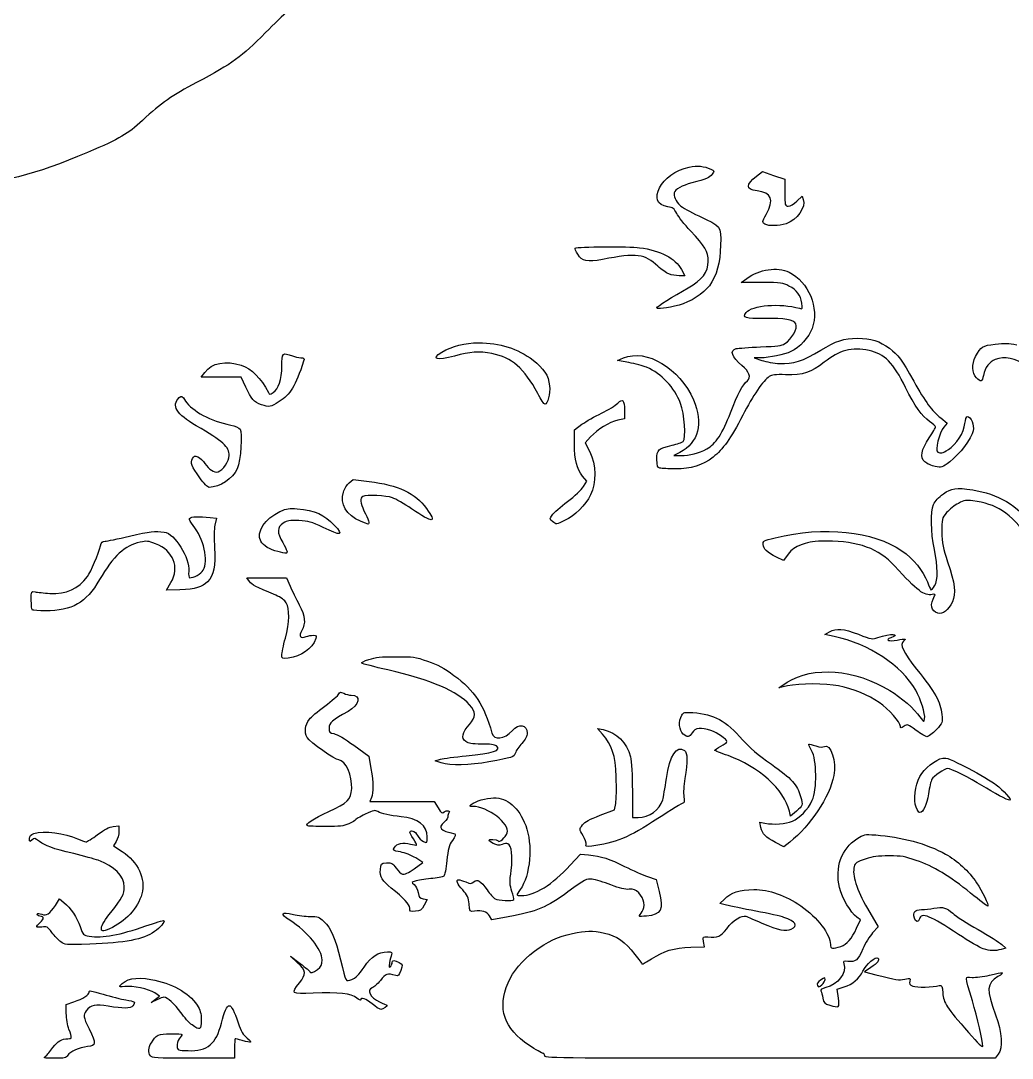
# Model space of a CAD drawing. Extents: x 0 to 500, y 0 to 193.
# Drawn here: x 126 to 188.1, y 0 to 65 of the extents above; entities that cross this region are included whole.
import ezdxf

# ---------------------------------------------------------------- set-up
doc = ezdxf.new("R2010")
doc.units = 0
doc.layers.add('Layer_1', color=7, linetype='CONTINUOUS')

msp = doc.modelspace()

# ---------------------------------------------------------------- linework, layer by layer
at = {"layer": 'Layer_1', "color": 7}
for points in [[(172.10835, 55.235183), (172.47719, 55.526373), (173.1786, 55.285163), (173.88, 55.043963), (173.88, 54.201203)], [(174.64307, 53.671673), (174.96845, 53.984913), (175.04005, 53.785993)], [(167.40658, 49.390893), (167.6222, 48.995143), (167.2659, 48.998143)], [(172.43843, 48.574113), (171.1457, 48.574113), (171.49747, 48.829603)], [(164.11107, 43.565543), (163.39698, 43.688413), (163.78118, 43.853633)], [(172.34671, 43.859873), (171.95899, 43.853873), (172.44362, 43.698823)], [(140.11302, 42.028423), (139.82945, 42.641543), (138.57588, 42.641543), (137.32231, 42.641543), (137.5485, 42.950733)], [(141.0917, 40.928263), (141.0917, 40.928683)], [(163.83603, 40.561873), (163.83603, 40.051473), (163.41718, 39.954673)], [(160.7076, 38.477823), (160.7076, 39.358823), (161.17412, 39.698603)], [(183.65191, 40.094743), (184.05458, 39.778323), (183.84392, 39.529323)], [(161.71646, 38.910913), (161.383, 38.546113), (161.66903, 37.971983)], [(167.29776, 37.935803), (166.92183, 37.742383), (167.38576, 37.742383)], [(161.27225, 35.797463), (161.48582, 36.134153), (161.21738, 36.459833)], [(166.05889, 36.953513), (166.05889, 36.953103)], [(146.59321, 36.035213), (146.83783, 36.233543), (147.83602, 36.116173)], [(137.88318, 33.867963), (138.27493, 33.822763), (138.18413, 33.390373)], [(174.08509, 31.562033), (173.78872, 31.166403), (173.36782, 31.381213)], [(140.34864, 29.853403), (140.1751, 30.087413), (141.41821, 30.087413), (142.6613, 30.087413), (142.89256, 29.570703)], [(135.99029, 29.335613), (135.1478, 29.306213), (135.42541, 29.785513)], [(176.96917, 26.414433), (176.38111, 26.542663), (176.68211, 26.707773)], [(174.04461, 23.321273), (173.49576, 23.207093), (174.02042, 23.542623)], [(162.45923, 20.302803), (162.14616, 20.661023), (162.49715, 20.579323)], [(182.10182, 20.535193), (182.10182, 20.534583)], [(146.88788, 19.599353), (147.83205, 18.921023), (147.95814, 18.147843)], [(152.36517, 18.502143), (151.98097, 18.622933), (152.31622, 18.722933)], [(147.98214, 16.327093), (147.88003, 16.078813), (149.90005, 16.078813), (151.92006, 16.078813), (152.16188, 15.686823)], [(164.33003, 16.753753), (164.33003, 15.083723), (164.68677, 15.083723)], [(162.31939, 15.217943), (163.21765, 15.549373), (163.29135, 15.960663)], [(174.60667, 15.477383), (174.23563, 15.167693), (174.16436, 15.478423)], [(131.81086, 14.518943), (132.16761, 14.566943), (132.16761, 14.210453)], [(172.38865, 14.456243), (172.31325, 14.785653), (172.63009, 14.724153)], [(132.00073, 13.575413), (131.83384, 13.296873), (132.37701, 12.946333)], [(161.43971, 13.387343), (161.43969, 13.387543)], [(174.18815, 13.532413), (173.82509, 13.246723), (173.30716, 13.513503)], [(150.65767, 11.870353), (151.21259, 12.261473), (150.76259, 12.543653)], [(160.43338, 12.085303), (161.07439, 12.780613), (161.57707, 12.733913)], [(165.28507, 11.375273), (165.81844, 11.188453), (166.01226, 10.437653)], [(128.18946, 9.572303), (128.45676, 9.993123), (128.72675, 9.763673)], [(151.22134, 9.984823), (151.4755, 9.940323), (151.28647, 9.583993)], [(170.22986, 9.587933), (169.818, 9.689163), (170.0964, 9.974863)], [(150.38945, 9.408313), (150.38932, 9.408323)], [(179.05789, 9.376743), (179.72046, 8.224533), (179.37995, 7.850093)], [(156.55595, 8.852213), (155.53268, 8.661403), (155.38028, 8.915763), (155.38027, 8.915583)], [(178.37849, 8.142353), (178.62323, 8.664653), (178.39898, 8.831303)], [(128.52944, 7.289243), (128.52939, 7.288873)], [(167.99274, 6.954513), (168.85634, 6.990113), (168.79334, 7.310483)], [(187.46804, 7.129313), (187.71915, 6.891213), (187.43346, 6.815513)], [(143.35804, 5.986553), (142.91292, 6.395303), (143.52249, 5.936013)], [(179.26873, 5.678633), (178.87488, 5.421283), (179.58814, 5.233183)], [(134.5446, 3.664213), (134.19835, 3.497523), (134.45819, 3.697833), (134.71803, 3.898133), (134.41221, 4.095783)], [(177.23369, 3.775683), (177.15879, 4.332893), (177.60567, 4.470383)], [(128.87454, 2.812073), (128.87454, 3.368563), (129.34106, 3.531853)], [(148.02338, 3.409663), (148.0234, 3.409883)], [(139.41236, 0.615873), (139.41236, 0.003483), (136.83664, 0.003483)], [(187.24134, 0.252263), (187.04657, 0.003473), (172.94404, 0.003473)]]:
    msp.add_lwpolyline(points, dxfattribs=at)
for points in [[(172.63398, 52.230693)], [(166.61875, 49.111393)], [(165.8668, 46.990383)], [(185.88554, 42.607583)], [(158.40857, 41.627263)], [(137.23416, 36.345353)], [(147.29281, 33.628313)], [(159.33328, 33.610383)], [(142.11881, 31.730063)], [(126.75231, 28.071603)], [(183.47102, 27.867393)], [(142.37613, 25.241793)], [(152.36526, 18.502173)], [(182.10413, 15.715223)], [(131.06992, 8.175133)], [(186.30613, 6.855413)], [(176.40221, 4.939153)], [(136.75739, 2.085563)], [(127.58269, 0.137423)], [(134.1473, 0.151543)], [(158.8415, 0.156573)]]:
    msp.add_lwpolyline(points, close=True, dxfattribs=at)
for points in [[(142.74908, 65.556313), (142.50286, 65.352263), (141.87358, 64.752613), (141.35069, 64.223743)], [(141.35069, 64.223743), (139.81195, 62.667403), (139.34143, 62.327633), (137.02586, 61.100653)], [(137.02586, 61.100653), (135.51966, 60.302553), (134.82681, 59.816203), (133.64467, 58.727233)], [(133.64467, 58.727233), (132.68209, 57.840513), (132.31583, 57.627703), (130.19177, 56.721023)], [(130.19177, 56.721023), (126.88221, 55.308293), (124.83962, 54.791323), (121.73953, 54.581823)], [(167.89197, 55.806933), (168.41058, 55.908193), (168.83444, 55.870133), (169.24333, 55.685733)], [(166.56049, 53.317713), (165.10705, 53.507863), (166.15545, 55.467883), (167.89197, 55.806933)], [(169.33503, 55.362883), (169.16284, 55.130673), (168.96464, 55.045843), (168.05283, 54.814063)], [(169.24333, 55.685733), (169.47358, 55.581873), (169.48018, 55.558643), (169.33503, 55.362883)], [(172.13985, 54.313403), (171.42829, 54.397203), (171.41826, 54.690423), (172.10835, 55.235183)], [(168.05283, 54.814063), (167.44282, 54.659003), (167.01279, 54.419493), (166.95125, 54.200493)], [(166.95125, 54.200493), (166.90055, 54.020033), (167.06801, 53.656133), (167.31158, 53.417583)], [(172.72271, 52.844843), (173.22358, 53.772803), (173.05166, 54.205973), (172.13985, 54.313403)], [(173.88, 54.201203), (173.88, 53.410363), (173.8935, 53.358443), (174.09885, 53.358443)], [(167.10672, 52.901433), (166.94476, 53.219453), (166.86875, 53.277383), (166.56049, 53.317713)], [(167.31158, 53.417583), (167.43407, 53.297623), (167.96179, 52.998503), (168.4843, 52.752883)], [(175.04005, 53.785993), (175.21492, 53.300123), (174.63855, 52.486463), (173.96056, 52.262093)], [(174.09885, 53.358443), (174.22881, 53.358443), (174.44987, 53.485683), (174.64307, 53.671673)], [(167.9702, 51.816133), (167.59878, 52.209863), (167.21021, 52.698253), (167.10672, 52.901433)], [(168.4843, 52.752883), (169.93403, 52.071373), (169.87638, 52.148373), (169.85637, 50.919903)], [(172.63391, 52.230693), (172.45519, 52.321893), (172.46059, 52.359233), (172.72271, 52.844843)], [(173.96056, 52.262093), (173.49996, 52.109673), (172.8992, 52.095453), (172.63398, 52.230693)], [(169.08239, 49.903223), (169.08239, 50.520033), (168.9049, 50.825313), (167.9702, 51.816133)], [(160.91002, 50.343963), (160.78862, 50.535353), (160.7154, 50.710153), (160.74731, 50.732403)], [(160.74731, 50.732403), (160.88559, 50.828803), (164.1222, 50.850623), (164.78572, 50.759603)], [(164.78572, 50.759603), (166.12359, 50.576053), (167.01426, 50.110903), (167.40658, 49.390893)], [(169.85637, 50.919903), (169.83817, 49.800473), (169.62105, 49.013133), (169.15499, 48.376043)], [(162.46301, 50.023883), (161.48879, 49.838383), (161.19191, 49.899573), (160.91002, 50.343963)], [(165.93253, 49.597213), (165.11882, 50.370233), (164.61042, 50.432763), (162.46301, 50.023883)], [(166.61875, 49.111443), (166.45878, 49.172043), (166.14997, 49.390643), (165.93253, 49.597213)], [(167.83125, 48.246113), (168.68445, 48.718563), (169.08239, 49.245613), (169.08239, 49.903223)], [(171.49747, 48.829603), (172.30088, 49.413143), (173.39386, 49.574243), (174.14861, 49.220363)], [(167.2659, 48.998143), (167.06994, 49.000143), (166.77871, 49.050843), (166.61875, 49.111393)], [(174.14861, 49.220363), (175.36595, 48.649593), (176.05499, 46.971073), (175.59228, 45.703513)], [(165.86679, 46.990383), (165.86679, 47.074383), (166.84822, 47.701783), (167.83125, 48.246113)], [(169.15499, 48.376043), (168.80317, 47.895123), (167.9438, 47.348443), (167.25859, 47.169653)], [(174.13498, 48.359643), (173.74551, 48.566483), (173.68519, 48.574113), (172.43843, 48.574113)], [(174.94611, 47.294073), (174.86031, 47.799163), (174.63639, 48.093343), (174.13498, 48.359643)], [(167.25859, 47.169653), (166.48668, 46.968253), (165.8668, 46.888403), (165.8668, 46.990383)], [(171.45982, 46.691883), (171.82104, 47.162553), (173.5916, 47.305623), (174.80303, 46.962013)], [(174.80303, 46.962013), (174.99765, 46.906813), (175.00785, 46.930513), (174.94611, 47.294073)], [(172.64261, 46.328273), (171.37151, 46.311073), (171.2065, 46.361773), (171.45982, 46.691883)], [(174.5716, 45.983553), (174.42857, 46.243463), (173.86165, 46.344773), (172.64261, 46.328273)], [(173.88351, 44.748883), (174.31419, 45.020693), (174.7103, 45.731473), (174.5716, 45.983553)], [(175.59228, 45.703513), (175.38211, 45.127763), (174.82425, 44.520643), (174.26238, 44.256183)], [(176.12833, 44.337103), (177.08726, 44.927233), (177.58168, 45.088203), (178.43538, 45.088203)], [(178.43538, 45.088203), (179.27344, 45.088203), (179.83774, 44.910573), (180.43087, 44.460063)], [(142.37616, 43.343963), (142.37616, 44.167653), (142.43156, 44.221213), (143.03478, 43.980733)], [(153.19696, 43.973783), (152.0855, 43.659203), (151.66373, 43.786333), (152.39261, 44.216223)], [(152.39261, 44.216223), (153.05113, 44.604633), (153.83574, 44.802233), (154.70683, 44.799073)], [(155.53885, 44.130013), (154.74, 44.286313), (154.16588, 44.248023), (153.19696, 43.973783)], [(154.70683, 44.799073), (156.03977, 44.794073), (157.13897, 44.445893), (158.10838, 43.721103)], [(163.78118, 43.853633), (165.19698, 44.462503), (167.29679, 43.205183), (168.1644, 41.229053)], [(171.19094, 43.386023), (170.55897, 43.900893), (170.40804, 44.345503), (170.83386, 44.437923)], [(170.83386, 44.437923), (170.96969, 44.467423), (171.65778, 44.515523), (172.36294, 44.544963)], [(174.26238, 44.256183), (173.83007, 44.052693), (172.94621, 43.869853), (172.34671, 43.859873)], [(172.36294, 44.544963), (173.41416, 44.588763), (173.68799, 44.625463), (173.88351, 44.748883)], [(173.56469, 43.503523), (174.37744, 43.452123), (175.04069, 43.667783), (176.12833, 44.337103)], [(179.15741, 44.315243), (178.07612, 44.541163), (177.30189, 44.340643), (176.34812, 43.587763)], [(181.44699, 41.997823), (180.67982, 43.552053), (180.12567, 44.112943), (179.15741, 44.315243)], [(180.43087, 44.460063), (180.99711, 44.029973), (181.19821, 43.757853), (181.95984, 42.391073)], [(185.83481, 43.947453), (186.17427, 44.576363), (186.25394, 44.626503), (187.06226, 44.719903)], [(187.06226, 44.719903), (187.66177, 44.789203), (187.88862, 44.782003), (188.40444, 44.677403)], [(137.5485, 42.950733), (137.98003, 43.540613), (138.87926, 43.716713), (139.82667, 43.396873)], [(143.73863, 43.655403), (143.22439, 42.079923), (142.91952, 41.573423), (142.21155, 41.118333)], [(143.03478, 43.980733), (143.18571, 43.920533), (143.42128, 43.870113), (143.55828, 43.868623)], [(143.55828, 43.868623), (143.77294, 43.866623), (143.79785, 43.836823), (143.73863, 43.655403)], [(158.40857, 41.627263), (157.54694, 43.226173), (156.79165, 43.884863), (155.53885, 44.130013)], [(158.10838, 43.721103), (158.77225, 43.224753), (159.0799, 42.745563), (159.1447, 42.106923)], [(165.2229, 43.271243), (165.00414, 43.365543), (164.50381, 43.497963), (164.11107, 43.565543)], [(172.44362, 43.698823), (172.71016, 43.613523), (173.21464, 43.525653), (173.56469, 43.503523)], [(176.34812, 43.587763), (175.51744, 42.932013), (175.02871, 42.773693), (173.93353, 42.805563)], [(185.88551, 42.607613), (185.59182, 42.920193), (185.5714, 43.459503), (185.83481, 43.947453)], [(187.06165, 43.754853), (186.69672, 43.623243), (186.41879, 43.249883), (186.32302, 42.762633)], [(189.16474, 43.317673), (188.22391, 43.862903), (187.67672, 43.976653), (187.06165, 43.754853)], [(139.82667, 43.396873), (140.48503, 43.174623), (141.06869, 42.593363), (141.53719, 41.693393)], [(141.83069, 41.686393), (142.17538, 41.903923), (142.37616, 42.514053), (142.37616, 43.343963)], [(167.35368, 40.995723), (166.95575, 42.021813), (166.16668, 42.864473), (165.2229, 43.271243)], [(171.53715, 42.425173), (171.78968, 42.619763), (171.64766, 43.013913), (171.19094, 43.386023)], [(170.47669, 40.420493), (170.92478, 41.610853), (171.23058, 42.188943), (171.53715, 42.425173)], [(172.90651, 42.689393), (172.55099, 42.465023), (171.86381, 41.464023), (171.24489, 40.268953)], [(173.93353, 42.805563), (173.27619, 42.824663), (173.08699, 42.803563), (172.90651, 42.689393)], [(181.95984, 42.391073), (182.67372, 41.110013), (183.10532, 40.524273), (183.65191, 40.094743)], [(186.32302, 42.762633), (186.24452, 42.363063), (186.14756, 42.328713), (185.88554, 42.607583)], [(141.0917, 40.928683), (140.63392, 41.086093), (140.45683, 41.285103), (140.11302, 42.028423)], [(141.53719, 41.693393), (141.60969, 41.554173), (141.62019, 41.553943), (141.83069, 41.686393)], [(158.85619, 40.957453), (158.80849, 40.957453), (158.60709, 41.258863), (158.40857, 41.627263)], [(159.1447, 42.106923), (159.1942, 41.618793), (159.02824, 40.957453), (158.85619, 40.957453)], [(182.94447, 39.880423), (182.46977, 40.201283), (182.01947, 40.837993), (181.44699, 41.997823)], [(137.01709, 39.603343), (135.76058, 40.330583), (135.42633, 40.884233), (135.95177, 41.367923)], [(135.95177, 41.367923), (136.09628, 41.500933), (136.12246, 41.486963), (136.34387, 41.158493)], [(136.34387, 41.158493), (136.77883, 40.513183), (137.90978, 39.909933), (139.17189, 39.650023)], [(142.21155, 41.118333), (141.66694, 40.768253), (141.59334, 40.755763), (141.0917, 40.928263)], [(162.40536, 40.402223), (162.82595, 40.602353), (163.27899, 40.879123), (163.41212, 41.017273)], [(163.41212, 41.017273), (163.72813, 41.345233), (163.83603, 41.229313), (163.83603, 40.561873)], [(168.1644, 41.229053), (168.79896, 39.783703), (168.47162, 38.539743), (167.29776, 37.935803)], [(167.51987, 38.628193), (167.70218, 38.781383), (167.58937, 40.387913), (167.35368, 40.995723)], [(161.17412, 39.698603), (161.43071, 39.885473), (161.98477, 40.202103), (162.40536, 40.402223)], [(168.996, 38.158623), (169.53589, 38.445793), (170.00052, 39.155563), (170.47669, 40.420493)], [(139.17189, 39.650023), (139.43203, 39.596423), (139.69838, 39.482913), (139.76377, 39.397703)], [(163.41718, 39.954673), (162.88182, 39.830983), (162.14301, 39.377553), (161.71646, 38.910913)], [(171.24489, 40.268953), (170.49077, 38.812813), (170.00321, 38.123713), (169.39124, 37.649053)], [(183.32011, 39.537503), (183.32011, 39.586503), (183.15107, 39.740783), (182.94447, 39.880423)], [(184.12325, 38.123513), (184.61186, 38.422683), (185.10488, 39.193403), (185.16513, 39.752243)], [(185.16513, 39.752243), (185.19123, 39.994333), (185.25853, 40.192403), (185.31475, 40.192403)], [(185.31475, 40.192403), (185.5271, 40.192403), (185.75572, 39.636803), (185.68283, 39.297863)], [(139.08267, 37.749113), (139.08167, 38.284503), (138.69409, 38.632743), (137.01709, 39.603343)], [(139.76377, 39.397703), (139.93035, 39.180653), (139.79897, 37.426203), (139.57819, 36.918393)], [(182.93011, 38.859813), (183.14462, 39.183573), (183.32011, 39.488533), (183.32011, 39.537503)], [(183.84392, 39.529323), (183.55014, 39.182103), (183.26871, 38.042513), (183.45624, 37.959493)], [(185.68283, 39.297863), (185.57936, 38.816703), (184.81524, 37.804303), (184.21917, 37.358613)], [(161.21738, 36.459833), (160.84372, 36.913163), (160.7076, 37.451993), (160.7076, 38.477823)], [(165.86679, 37.506483), (165.86679, 38.110543), (165.95389, 38.191143), (166.81882, 38.387403)], [(166.81882, 38.387403), (167.13114, 38.458303), (167.44662, 38.566633), (167.51987, 38.628193)], [(182.65526, 37.343573), (182.33558, 37.625443), (182.41969, 38.089403), (182.93011, 38.859813)], [(136.77671, 37.548773), (136.87161, 37.722813), (136.91536, 37.737443), (137.11652, 37.662363)], [(138.38509, 36.723713), (138.68005, 36.802613), (139.0831, 37.395103), (139.08267, 37.749113)], [(161.66903, 37.971983), (162.06709, 37.172963), (162.08577, 36.028713), (161.71303, 35.273513)], [(167.38576, 37.742383), (167.91353, 37.742383), (168.49701, 37.893203), (168.996, 38.158623)], [(183.45624, 37.959493), (183.66868, 37.865493), (183.724, 37.879093), (184.12325, 38.123513)], [(137.23416, 36.345353), (136.71973, 37.064523), (136.63468, 37.288263), (136.77671, 37.548773)], [(137.11652, 37.662363), (137.24351, 37.614963), (137.44313, 37.425313), (137.56009, 37.240913)], [(137.56009, 37.240913), (137.79114, 36.876663), (138.13982, 36.658073), (138.38509, 36.723713)], [(166.05889, 36.953103), (165.89979, 36.982103), (165.86679, 37.077163), (165.86679, 37.506483)], [(169.39124, 37.649053), (168.70287, 37.115123), (168.01178, 36.899913), (167.01937, 36.910413)], [(183.29767, 37.054683), (183.07401, 37.099283), (182.78494, 37.229243), (182.65526, 37.343573)], [(184.21917, 37.358613), (183.71257, 36.979843), (183.69777, 36.974953), (183.29767, 37.054683)], [(139.57819, 36.918393), (139.30789, 36.296783), (138.48933, 35.752103), (137.82549, 35.752103)], [(167.01937, 36.910413), (166.59676, 36.914413), (166.16454, 36.934313), (166.05889, 36.953513)], [(137.82549, 35.752103), (137.72689, 35.752103), (137.48468, 35.995133), (137.23416, 36.345353)], [(146.22961, 35.450003), (146.29501, 35.662793), (146.45867, 35.926143), (146.59321, 36.035213)], [(147.83602, 36.116173), (149.67145, 35.900353), (150.73467, 35.402083), (151.43102, 34.431413)], [(160.26935, 34.867093), (160.70348, 35.193613), (161.15479, 35.612273), (161.27225, 35.797463)], [(183.8107, 35.348893), (184.33199, 35.712433), (184.58627, 35.745853), (185.64726, 35.590223)], [(147.29277, 33.628293), (146.42384, 33.995143), (146.00363, 34.715173), (146.22961, 35.450003)], [(147.44785, 35.187583), (147.25834, 35.105883), (147.28487, 34.767553), (147.51825, 34.290503)], [(149.29751, 35.099983), (148.9087, 35.239473), (147.70097, 35.296653), (147.44785, 35.187583)], [(150.49909, 34.411213), (150.04629, 34.715393), (149.50558, 35.025343), (149.29751, 35.099983)], [(161.71303, 35.273513), (161.41204, 34.663673), (160.70265, 33.961023), (160.09014, 33.666083)], [(183.19469, 34.679093), (183.28599, 34.891283), (183.52105, 35.146913), (183.8107, 35.348893)], [(185.64726, 35.590223), (187.23076, 35.357963), (188.38444, 34.669713), (189.59465, 33.235333)], [(142.25954, 34.236713), (142.70766, 34.436863), (142.82181, 34.455213), (143.34449, 34.411103)], [(159.30624, 34.019303), (159.40184, 34.159073), (159.83522, 34.540583), (160.26935, 34.867093)], [(183.25089, 31.864583), (183.0248, 32.955693), (182.99947, 34.225093), (183.19469, 34.679093)], [(184.75195, 34.750613), (184.51584, 34.631343), (184.18352, 34.368693), (184.01346, 34.166933)], [(185.6502, 34.906143), (185.23449, 34.960543), (185.13246, 34.942843), (184.75195, 34.750613)], [(189.28399, 32.488893), (187.90312, 34.216733), (187.16452, 34.708073), (185.6502, 34.906143)], [(136.815, 33.365003), (136.66405, 33.546743), (136.5677, 33.744813), (136.6009, 33.805163)], [(136.6009, 33.805163), (136.6652, 33.921963), (137.19172, 33.947763), (137.88318, 33.867963)], [(141.05506, 32.390403), (140.73992, 32.920983), (141.32634, 33.819893), (142.25954, 34.236713)], [(143.34449, 34.411103), (144.42404, 34.320003), (145.0623, 34.038633), (145.65798, 33.391283)], [(147.51825, 34.290503), (147.80102, 33.712333), (147.88293, 33.455543), (147.78443, 33.456003)], [(151.43102, 34.431413), (152.1051, 33.491763), (151.8752, 33.486793), (150.49909, 34.411213)], [(159.33334, 33.610393), (159.14621, 33.754583), (159.14437, 33.782533), (159.30624, 34.019303)], [(184.01346, 34.166933), (183.72296, 33.822273), (183.70478, 33.749163), (183.713, 32.958043)], [(137.44852, 30.562223), (137.80069, 31.144413), (137.47962, 32.564833), (136.815, 33.365003)], [(138.18413, 33.390373), (138.13423, 33.152553), (138.12453, 32.510023), (138.16253, 31.962513)], [(142.45849, 33.505103), (142.07064, 33.254163), (142.06317, 32.924003), (142.43109, 32.292633)], [(143.44679, 33.670043), (142.8311, 33.697243), (142.72925, 33.680243), (142.45849, 33.505103)], [(144.95466, 33.241433), (144.21758, 33.598783), (144.06275, 33.642793), (143.44679, 33.670043)], [(145.65798, 33.391283), (146.27571, 32.719963), (146.10522, 32.683633), (144.95466, 33.241433)], [(147.78443, 33.456003), (147.73803, 33.456003), (147.51677, 33.533803), (147.29281, 33.628313)], [(160.09014, 33.666083), (159.56771, 33.414523), (159.58569, 33.415853), (159.33328, 33.610383)], [(173.26628, 32.595443), (176.35196, 33.341103), (179.4185, 33.025703), (181.20659, 31.778743)], [(131.30096, 32.383883), (131.42259, 32.383883), (132.10894, 32.521663), (132.82621, 32.690073)], [(132.82621, 32.690073), (134.15811, 33.002793), (134.40686, 33.032263), (135.00774, 32.948443)], [(135.00774, 32.948443), (135.66933, 32.856143), (136.616, 31.346353), (136.54069, 30.503573)], [(172.52481, 32.163353), (172.50831, 32.405003), (172.52981, 32.417433), (173.26628, 32.595443)], [(183.713, 32.958043), (183.72, 32.284903), (183.7935, 31.908713), (184.07934, 31.082583)], [(130.19733, 30.171593), (130.42033, 30.476403), (130.89488, 31.597413), (131.01234, 32.096813)], [(133.4912, 32.317743), (132.54303, 32.119643), (131.81948, 31.450793), (130.95429, 29.972613)], [(131.01234, 32.096813), (131.06434, 32.317943), (131.13064, 32.383883), (131.30096, 32.383883)], [(134.4624, 32.219743), (133.99365, 32.401473), (133.92516, 32.408373), (133.4912, 32.317743)], [(135.42541, 29.785513), (135.99035, 30.760903), (135.58547, 31.784333), (134.4624, 32.219743)], [(138.16253, 31.962513), (138.24013, 30.844783), (138.11753, 30.246983), (137.72791, 29.843313)], [(142.11877, 31.730063), (141.61119, 31.856273), (141.2328, 32.091173), (141.05506, 32.390403)], [(142.43109, 32.292633), (142.71255, 31.809583), (142.76801, 31.615853), (142.62318, 31.621763)], [(173.36782, 31.381213), (172.74546, 31.698823), (172.54373, 31.885993), (172.52481, 32.163353)], [(174.9665, 32.170793), (174.49768, 31.999983), (174.32258, 31.879053), (174.08509, 31.562033)], [(176.50703, 32.383923), (175.67511, 32.383923), (175.47591, 32.356323), (174.9665, 32.170793)], [(180.75596, 30.837463), (179.77562, 31.912853), (178.48133, 32.383923), (176.50703, 32.383923)], [(183.26379, 29.575663), (183.48122, 29.938563), (183.4765, 30.775783), (183.25089, 31.864583)], [(142.62318, 31.621763), (142.57788, 31.623763), (142.35093, 31.672363), (142.11881, 31.730063)], [(181.20659, 31.778743), (181.92915, 31.274853), (182.5544, 30.514903), (182.80891, 29.831223)], [(136.59129, 30.087293), (136.85562, 30.087293), (137.31558, 30.342433), (137.44852, 30.562223)], [(183.11699, 29.040923), (182.6008, 28.946823), (182.20492, 29.248023), (180.75596, 30.837463)], [(184.07934, 31.082583), (184.53631, 29.762053), (184.61662, 29.088753), (184.37701, 28.587603)], [(130.95429, 29.972613), (130.09763, 28.509003), (129.24882, 28.020603), (127.56177, 28.020603)], [(127.84075, 29.114853), (128.8801, 29.054453), (129.62418, 29.388113), (130.19733, 30.171593)], [(136.54069, 30.503573), (136.52029, 30.274563), (136.54269, 30.087233), (136.59129, 30.087293)], [(126.67913, 28.692943), (126.67913, 29.249553), (126.68513, 29.261913), (126.92611, 29.208453)], [(137.72791, 29.843313), (137.38871, 29.491903), (136.97097, 29.369853), (135.99029, 29.335613)], [(141.99393, 28.997283), (140.68585, 29.543643), (140.51079, 29.634723), (140.34864, 29.853403)], [(142.89256, 29.570703), (143.01975, 29.286523), (143.27601, 28.761193), (143.46201, 28.403333)], [(182.80891, 29.831223), (182.90051, 29.585053), (183.00301, 29.364473), (183.03661, 29.341043)], [(183.03661, 29.341043), (183.07021, 29.317643), (183.17244, 29.423243), (183.26379, 29.575663)], [(126.75233, 28.071623), (126.71213, 28.099723), (126.67913, 28.379283), (126.67913, 28.692943)], [(126.92611, 29.208453), (127.06195, 29.178353), (127.47354, 29.136253), (127.84075, 29.114853)], [(142.65573, 28.521303), (142.55225, 28.694023), (142.31992, 28.861123), (141.99393, 28.997283)], [(183.47107, 27.867363), (183.03384, 27.988543), (182.951, 28.419523), (183.26246, 28.952723)], [(183.26246, 28.952723), (183.32126, 29.053443), (183.28996, 29.072443), (183.11699, 29.040923)], [(184.37701, 28.587603), (184.12678, 28.064283), (183.77361, 27.783533), (183.47102, 27.867393)], [(127.56177, 28.020603), (127.15682, 28.020603), (126.79255, 28.043603), (126.75231, 28.071603)], [(142.59403, 26.304393), (142.85332, 27.299163), (142.87707, 28.151953), (142.65573, 28.521303)], [(143.46201, 28.403333), (143.84311, 27.670083), (143.88543, 27.248513), (143.62369, 26.792343)], [(143.62369, 26.792343), (143.41454, 26.427803), (143.52589, 26.268593), (143.8939, 26.405963)], [(176.68211, 26.707773), (177.12066, 26.948343), (177.52457, 26.912763), (178.48785, 26.548703)], [(142.37616, 25.241823), (142.37616, 25.366503), (142.47416, 25.844663), (142.59403, 26.304393)], [(144.50315, 26.279053), (144.28141, 25.635693), (143.59774, 25.153343), (142.77571, 25.060313)], [(143.8939, 26.405963), (144.01716, 26.451963), (144.22099, 26.489563), (144.34685, 26.489563)], [(144.34685, 26.489563), (144.54091, 26.489563), (144.56466, 26.457563), (144.50315, 26.279053)], [(182.0768, 23.042113), (181.15393, 24.635453), (179.19444, 25.929213), (176.96917, 26.414433)], [(178.48785, 26.548703), (179.3362, 26.228083), (179.34964, 26.225883), (179.7142, 26.347113)], [(179.7142, 26.347113), (180.49853, 26.607943), (181.21891, 26.597503), (180.51686, 26.335513)], [(180.51686, 26.335513), (180.13267, 26.192133), (180.41622, 26.086173), (180.91641, 26.186203)], [(180.91641, 26.186203), (181.43873, 26.290673), (181.51237, 26.279703), (181.31893, 26.126603)], [(181.31893, 26.126603), (181.06273, 25.923673), (181.28523, 25.446173), (182.13472, 24.376013)], [(142.77571, 25.060313), (142.39148, 25.016813), (142.37613, 25.023813), (142.37613, 25.241793)], [(147.3801, 24.738403), (147.3246, 24.772503), (147.52121, 24.877343), (147.81918, 24.972573)], [(149.0173, 24.314793), (148.17207, 24.513813), (147.43533, 24.704443), (147.3801, 24.738403)], [(147.81918, 24.972573), (148.26801, 25.116003), (148.55334, 25.145393), (149.51696, 25.147493)], [(149.51696, 25.147493), (150.63633, 25.149493), (150.70303, 25.140493), (151.5035, 24.864533)], [(151.5035, 24.864533), (152.1385, 24.645683), (152.52473, 24.438233), (153.15865, 23.975513)], [(154.13993, 22.132063), (153.35206, 22.998423), (151.80112, 23.659273), (149.0173, 24.314793)], [(174.02042, 23.542623), (175.63666, 24.576233), (178.27606, 24.366603), (180.46112, 23.031083)], [(182.13472, 24.376013), (183.33463, 22.864383), (183.60634, 22.373543), (183.71664, 21.518273)], [(153.15865, 23.975513), (154.4346, 23.044173), (155.04658, 22.114873), (155.53588, 20.365683)], [(177.23848, 23.315273), (176.43413, 23.477203), (174.80916, 23.480183), (174.04461, 23.321273)], [(145.06573, 22.054793), (145.50857, 22.385003), (145.90307, 22.725903), (145.9424, 22.812333)], [(145.9424, 22.812333), (146.0082, 22.956903), (146.0328, 22.960253), (146.25022, 22.854033)], [(146.25022, 22.854033), (146.38018, 22.790533), (146.59296, 22.738613), (146.72307, 22.738613)], [(146.72307, 22.738613), (147.37171, 22.738613), (147.25239, 22.128623), (146.52497, 21.726023)], [(179.79304, 22.282583), (179.10128, 22.758733), (178.20683, 23.120313), (177.23848, 23.315273)], [(180.46112, 23.031083), (181.15781, 22.605253), (182.00998, 21.862063), (182.34383, 21.389123)], [(182.63957, 21.252113), (182.68527, 21.578093), (182.40083, 22.482673), (182.0768, 23.042113)], [(154.12993, 20.908223), (154.54215, 21.359393), (154.54479, 21.686773), (154.13993, 22.132063)], [(181.12473, 20.783633), (181.12473, 21.049273), (180.4005, 21.864463), (179.79304, 22.282583)], [(144.09977, 21.235343), (144.18817, 21.355823), (144.6229, 21.724573), (145.06573, 22.054793)], [(146.52497, 21.726023), (145.51729, 21.168293), (145.33997, 21.012923), (145.33997, 20.687733)], [(167.51761, 20.303433), (167.25689, 20.498583), (167.20724, 21.144453), (167.42711, 21.480923)], [(167.42711, 21.480923), (167.55227, 21.672503), (167.59483, 21.682443), (168.12569, 21.644233)], [(168.12569, 21.644233), (169.46314, 21.547933), (170.17771, 21.155473), (171.2491, 19.928593)], [(183.71664, 21.518273), (183.77924, 21.032713), (183.76814, 21.003073), (183.3626, 20.576773)], [(143.96516, 20.090403), (143.77009, 20.415953), (143.82195, 20.856953), (144.09977, 21.235343)], [(153.89165, 19.837003), (153.59588, 20.043263), (153.67834, 20.413983), (154.12993, 20.908223)], [(156.81389, 20.522073), (157.23355, 20.985663), (157.74396, 20.899653), (157.74396, 20.365363)], [(181.35055, 20.790633), (181.13876, 20.656973), (181.12473, 20.656513), (181.12473, 20.783633)], [(182.10182, 20.534583), (181.5831, 20.928043), (181.57348, 20.931323), (181.35055, 20.790633)], [(182.34383, 21.389123), (182.60512, 21.018973), (182.6068, 21.018193), (182.63957, 21.252113)], [(145.33997, 20.687733), (145.33997, 20.418103), (145.37547, 20.376033), (145.64184, 20.329923)], [(145.64184, 20.329923), (145.81698, 20.299623), (146.34005, 19.992933), (146.88788, 19.599353)], [(155.53588, 20.365683), (155.66784, 19.893933), (156.31722, 19.973393), (156.81389, 20.522073)], [(157.74396, 20.365363), (157.74396, 20.189363), (157.62285, 19.956283), (157.40952, 19.721703)], [(163.31635, 17.622413), (163.26265, 18.999843), (163.06927, 19.604733), (162.45923, 20.302803)], [(162.49715, 20.579323), (163.38512, 20.372533), (163.96816, 19.793413), (164.21002, 18.877993)], [(168.06981, 20.384733), (167.88442, 20.091003), (167.8151, 20.080793), (167.51761, 20.303433)], [(169.24749, 20.526573), (168.64365, 20.741413), (168.26624, 20.695953), (168.06981, 20.384733)], [(170.25757, 19.827143), (170.25757, 19.967413), (169.66411, 20.378363), (169.24749, 20.526573)], [(182.78557, 20.136613), (182.69847, 20.136613), (182.39082, 20.315963), (182.10182, 20.535193)], [(183.3626, 20.576773), (183.1323, 20.334683), (182.87264, 20.136613), (182.78557, 20.136613)], [(145.94839, 18.681533), (145.70379, 18.681533), (144.14641, 19.787883), (143.96516, 20.090403)], [(154.88203, 19.676733), (154.25649, 19.676733), (154.08068, 19.705133), (153.89165, 19.837003)], [(153.92754, 18.938843), (155.56385, 19.087523), (156.19285, 19.292993), (155.81607, 19.555743)], [(155.81607, 19.555743), (155.6913, 19.642743), (155.42894, 19.676733), (154.88203, 19.676733)], [(157.40952, 19.721703), (157.22559, 19.519443), (157.04576, 19.251653), (157.0099, 19.126613)], [(166.46738, 17.517623), (166.68423, 18.980273), (167.09241, 19.620003), (167.58823, 19.274233)], [(169.48918, 19.286413), (169.48918, 19.311613), (169.66207, 19.428383), (169.87337, 19.545953)], [(169.87337, 19.545953), (170.08468, 19.663533), (170.25757, 19.790073), (170.25757, 19.827143)], [(171.2491, 19.928593), (171.65274, 19.466373), (172.2126, 18.991853), (173.03658, 18.413543)], [(175.56153, 19.274763), (175.43313, 19.495793), (175.34961, 19.676643), (175.37593, 19.676643)], [(175.37593, 19.676643), (175.40223, 19.676643), (175.60196, 19.624743), (175.81972, 19.561273)], [(175.81972, 19.561273), (176.10671, 19.477673), (176.25488, 19.468673), (176.35822, 19.528473)], [(176.35822, 19.528473), (176.73227, 19.744963), (177.12771, 18.542903), (176.95759, 17.706453)], [(152.31622, 18.722933), (152.5006, 18.777933), (153.22569, 18.875073), (153.92754, 18.938843)], [(157.0099, 19.126613), (156.9344, 18.863353), (156.81387, 18.822363), (155.3424, 18.559373)], [(164.21002, 18.877993), (164.27602, 18.628173), (164.33003, 17.672263), (164.33003, 16.753753)], [(167.58823, 19.274233), (167.78934, 19.133983), (167.79708, 18.608593), (167.61423, 17.511703)], [(170.32492, 18.952593), (169.86526, 19.111023), (169.48918, 19.261233), (169.48918, 19.286413)], [(174.16436, 15.478423), (173.85972, 16.807003), (172.20444, 18.304813), (170.32492, 18.952593)], [(175.59983, 16.155373), (175.90897, 16.802643), (175.88546, 18.717113), (175.56153, 19.274763)], [(146.75013, 16.892823), (146.80643, 17.670123), (146.35309, 18.681533), (145.94839, 18.681533)], [(155.3424, 18.559373), (154.13781, 18.344093), (152.94121, 18.321103), (152.36526, 18.502173)], [(173.03658, 18.413543), (174.31184, 17.518513), (174.66633, 17.126253), (174.86707, 16.388073)], [(182.33786, 17.648093), (182.60848, 18.152463), (183.31227, 18.715353), (183.77315, 18.796013)], [(183.77315, 18.796013), (184.00363, 18.836313), (184.27313, 18.728713), (185.35944, 18.162413)], [(147.95814, 18.147843), (148.11085, 17.211313), (148.11812, 16.657863), (147.98214, 16.327093)], [(163.29135, 15.960663), (163.33185, 16.186863), (163.34315, 16.934653), (163.31635, 17.622413)], [(176.95759, 17.706453), (176.68419, 16.362103), (175.48243, 14.550823), (174.18815, 13.532413)], [(182.10413, 15.715223), (181.92849, 16.166053), (182.04073, 17.094313), (182.33786, 17.648093)], [(184.0753, 18.145663), (183.90534, 18.145663), (183.1886, 17.656453), (183.08787, 17.471683)], [(186.229, 17.076533), (185.49342, 17.534563), (184.2624, 18.145663), (184.0753, 18.145663)], [(185.35944, 18.162413), (186.07919, 17.787213), (186.8745, 17.323353), (187.1268, 17.131613)], [(145.31198, 15.444703), (146.50072, 15.993813), (146.69953, 16.194013), (146.75013, 16.892823)], [(166.23721, 16.193403), (166.27451, 16.319713), (166.37813, 16.915613), (166.46738, 17.517623)], [(167.61423, 17.511703), (167.54473, 17.094533), (167.51993, 16.584193), (167.55923, 16.377623)], [(183.08787, 17.471683), (183.03217, 17.369443), (182.93823, 16.961033), (182.87922, 16.564113)], [(187.97988, 16.155383), (187.84435, 16.155383), (186.96733, 16.616783), (186.229, 17.076533)], [(187.1268, 17.131613), (187.55602, 16.805423), (188.12405, 16.155383), (187.97988, 16.155383)], [(154.2379, 15.892963), (154.48226, 16.098283), (155.19016, 16.308383), (155.63763, 16.308383)], [(155.63763, 16.308383), (156.52283, 16.308383), (157.20782, 15.719713), (157.64802, 14.580653)], [(167.55923, 16.377623), (167.59853, 16.171043), (167.58693, 16.002033), (167.53353, 16.002033)], [(174.86707, 16.388073), (175.02091, 15.822373), (175.02121, 15.823403), (174.60667, 15.477383)], [(182.87922, 16.564113), (182.77639, 15.872663), (182.55207, 15.389893), (182.33361, 15.389893)], [(152.16188, 15.686823), (152.37622, 15.339353), (152.41937, 15.309793), (152.54182, 15.426573)], [(154.333, 15.772543), (154.12859, 15.772543), (154.11502, 15.789743), (154.2379, 15.892963)], [(156.48738, 14.111683), (156.67446, 14.693343), (155.27459, 15.772543), (154.333, 15.772543)], [(164.68677, 15.083723), (165.4008, 15.084593), (166.04578, 15.545923), (166.23721, 16.193403)], [(167.53353, 16.002033), (167.48013, 16.002033), (166.7559, 15.556193), (165.92421, 15.011283)], [(174.35156, 14.844403), (174.81584, 15.044503), (175.32431, 15.578513), (175.59983, 16.155373)], [(182.33361, 15.389893), (182.27711, 15.389893), (182.17385, 15.536293), (182.10413, 15.715223)], [(143.95834, 14.567303), (143.8242, 14.660803), (144.34324, 14.997223), (145.31198, 15.444703)], [(147.58947, 15.278133), (147.25784, 15.118853), (146.98651, 14.961083), (146.98651, 14.927543)], [(148.3853, 15.450223), (148.20913, 15.557553), (148.14021, 15.542623), (147.58947, 15.278133)], [(149.84409, 15.126003), (149.15604, 15.190503), (148.61372, 15.311063), (148.3853, 15.450223)], [(151.48665, 13.868733), (151.48565, 14.570913), (150.88875, 15.028023), (149.84409, 15.126003)], [(152.7823, 15.158513), (152.7974, 15.094413), (152.687, 14.925953), (152.53695, 14.784163)], [(152.54182, 15.426573), (152.69239, 15.570163), (152.96892, 15.512773), (152.8363, 15.365473)], [(152.8363, 15.365473), (152.7915, 15.315773), (152.7672, 15.222623), (152.7823, 15.158513)], [(161.2089, 14.613043), (161.36969, 14.820243), (161.63882, 14.966853), (162.31939, 15.217943)], [(165.92421, 15.011283), (164.12908, 13.835143), (163.21795, 13.455753), (161.78735, 13.288743)], [(130.83809, 14.011803), (131.26131, 14.327233), (131.56577, 14.485963), (131.81086, 14.518943)], [(145.10344, 14.511203), (144.51918, 14.510333), (144.00389, 14.535603), (143.95834, 14.567303)], [(146.5761, 14.689683), (146.22226, 14.537173), (146.01932, 14.512583), (145.10344, 14.511203)], [(146.98651, 14.927543), (146.98651, 14.894043), (146.80183, 14.786963), (146.5761, 14.689683)], [(152.53695, 14.784163), (152.14555, 14.414203), (152.26718, 14.280883), (153.20329, 14.053813)], [(157.64802, 14.580653), (158.10729, 13.392263), (157.94044, 11.436093), (157.30581, 10.568603)], [(161.2455, 13.936303), (160.99704, 14.339073), (160.99699, 14.339893), (161.2089, 14.613043)], [(173.30716, 13.513503), (172.67135, 13.841043), (172.48589, 14.031403), (172.38865, 14.456243)], [(172.63009, 14.724153), (173.19252, 14.614993), (173.94052, 14.667253), (174.35156, 14.844403)], [(126.56938, 13.755403), (126.56938, 13.929713), (126.63888, 14.009473), (126.84897, 14.076223)], [(126.72257, 13.669503), (126.5791, 13.532673), (126.56938, 13.538123), (126.56938, 13.755403)], [(127.19047, 13.580703), (126.8875, 13.806883), (126.87006, 13.810183), (126.72257, 13.669503)], [(126.84897, 14.076223), (127.47298, 14.274493), (128.79702, 14.113423), (129.57682, 13.744413)], [(129.57682, 13.744413), (129.79966, 13.638953), (130.036, 13.552663), (130.10203, 13.552663)], [(130.10203, 13.552663), (130.16803, 13.552663), (130.49929, 13.759283), (130.83809, 14.011803)], [(132.16761, 14.210453), (132.16761, 14.014373), (132.09251, 13.728613), (132.00073, 13.575413)], [(150.61804, 13.747483), (150.34165, 14.183203), (150.3342, 14.260393), (150.57174, 14.228153)], [(150.57174, 14.228153), (150.67205, 14.214553), (150.81095, 14.085623), (150.88041, 13.941673)], [(150.80289, 13.356333), (150.82699, 13.373133), (150.74379, 13.549173), (150.61804, 13.747483)], [(150.88041, 13.941673), (150.94991, 13.797713), (151.11478, 13.629883), (151.24688, 13.568723)], [(151.24688, 13.568723), (151.48392, 13.458963), (151.48706, 13.462863), (151.48665, 13.868733)], [(153.0616, 13.648453), (152.84996, 13.350233), (152.77769, 13.089593), (152.70917, 12.377593)], [(153.20329, 14.053813), (153.28549, 14.033913), (153.23719, 13.895903), (153.0616, 13.648453)], [(155.33237, 13.648323), (155.32637, 13.746123), (155.85617, 13.711423), (155.9154, 13.610023)], [(155.61712, 13.447953), (155.4624, 13.526553), (155.33427, 13.616753), (155.33237, 13.648323)], [(155.9154, 13.610023), (155.9923, 13.478383), (156.39818, 13.834353), (156.48738, 14.111683)], [(161.43969, 13.387543), (161.46969, 13.467543), (161.38229, 13.714513), (161.2455, 13.936303)], [(177.31522, 10.699133), (177.00335, 11.937923), (177.42968, 13.135883), (178.39994, 13.747173)], [(178.39994, 13.747173), (178.84877, 14.029953), (178.85653, 14.031513), (179.57659, 13.984453)], [(179.57659, 13.984453), (181.12282, 13.883403), (182.81392, 13.421783), (183.94556, 12.791863)], [(129.34237, 12.814803), (127.96135, 13.150033), (127.59062, 13.281983), (127.19047, 13.580703)], [(149.80403, 12.920703), (149.31272, 13.012303), (149.29977, 13.022133), (149.42214, 13.209413)], [(149.42214, 13.209413), (149.57684, 13.446193), (149.98692, 13.528963), (150.42888, 13.412633)], [(150.42888, 13.412633), (150.61046, 13.364833), (150.77877, 13.339533), (150.80289, 13.356333)], [(156.17074, 13.391553), (155.94702, 13.320453), (155.84821, 13.330553), (155.61712, 13.447953)], [(156.53572, 13.438153), (156.48472, 13.460153), (156.32052, 13.439023), (156.17074, 13.391553)], [(156.74061, 11.777083), (156.85713, 12.631393), (156.77011, 13.337153), (156.53572, 13.438153)], [(161.78735, 13.288743), (161.43043, 13.247043), (161.39129, 13.258143), (161.43971, 13.387343)], [(130.87089, 12.397153), (130.64403, 12.477853), (129.95619, 12.665803), (129.34237, 12.814803)], [(132.49692, 10.745893), (132.49692, 11.424113), (131.89889, 12.031423), (130.87089, 12.397153)], [(132.37701, 12.946333), (133.37478, 12.302423), (133.85684, 11.259163), (133.60335, 10.292273)], [(150.76259, 12.543653), (150.50406, 12.705773), (150.09618, 12.866213), (149.80403, 12.920703)], [(152.70917, 12.377593), (152.66177, 11.884963), (152.57399, 11.447733), (152.51411, 11.405973)], [(161.57707, 12.733913), (162.40238, 12.657313), (162.89732, 12.501653), (163.84858, 12.019673)], [(178.91648, 12.470653), (178.38173, 12.295843), (178.2905, 12.234093), (178.22894, 12.005253)], [(180.4169, 12.672263), (179.69163, 12.672213), (179.42242, 12.636063), (178.91648, 12.470653)], [(182.11832, 12.390063), (181.38037, 12.644823), (181.21464, 12.672313), (180.4169, 12.672263)], [(185.51306, 10.349963), (184.22556, 11.395723), (183.18206, 12.022823), (182.11832, 12.390063)], [(183.94556, 12.791863), (184.66456, 12.391643), (185.40813, 11.705403), (185.88984, 10.997503)], [(149.22655, 10.658403), (148.66695, 11.095583), (148.5079, 11.365533), (148.54513, 11.814903)], [(148.54513, 11.814903), (148.57723, 12.202213), (148.58783, 12.213743), (148.93299, 12.236983)], [(148.93299, 12.236983), (149.25716, 12.258783), (149.30873, 12.230983), (149.52916, 11.914523)], [(149.52916, 11.914523), (149.66187, 11.724033), (149.84521, 11.548153), (149.93661, 11.523703)], [(149.93661, 11.523703), (150.04294, 11.495203), (150.30254, 11.620003), (150.65767, 11.870353)], [(156.78861, 10.450433), (156.64964, 10.830953), (156.64166, 11.051503), (156.74061, 11.777083)], [(157.37991, 10.184433), (158.21303, 10.184433), (159.31122, 10.868093), (160.43338, 12.085303)], [(163.84858, 12.019673), (164.3453, 11.768003), (164.99171, 11.478023), (165.28507, 11.375273)], [(178.22894, 12.005253), (178.08543, 11.471773), (178.36751, 10.577333), (179.05789, 9.376743)], [(150.7326, 11.095893), (150.48311, 11.024393), (150.48016, 11.014993), (150.6633, 10.873933)], [(151.69919, 11.250283), (151.31085, 11.206383), (150.87589, 11.136923), (150.7326, 11.095893)], [(152.51411, 11.405973), (152.45421, 11.364173), (152.08751, 11.294153), (151.69919, 11.250283)], [(153.70582, 10.541803), (153.35871, 10.919043), (153.2558, 11.179663), (153.45397, 11.179663)], [(153.45397, 11.179663), (153.50947, 11.179663), (153.70948, 11.119363), (153.89849, 11.045693)], [(153.89849, 11.045693), (154.22896, 10.916873), (154.24812, 10.917313), (154.39792, 11.057093)], [(154.39792, 11.057093), (154.6118, 11.256623), (154.82267, 11.125793), (155.22839, 10.541673)], [(161.81338, 11.209143), (161.44877, 11.256443), (161.40195, 11.232043), (160.28925, 10.414223)], [(162.98438, 10.858893), (162.54722, 11.024673), (162.02026, 11.182283), (161.81338, 11.209143)], [(131.66576, 9.137673), (132.39515, 10.058273), (132.49692, 10.255193), (132.49692, 10.745893)], [(150.38932, 9.408323), (150.38932, 9.636083), (150.00169, 10.052813), (149.22655, 10.658403)], [(150.6633, 10.873933), (150.76845, 10.792933), (150.87984, 10.569713), (150.91084, 10.377953)], [(154.10351, 9.666233), (154.06781, 10.057013), (153.98587, 10.237473), (153.70582, 10.541803)], [(155.22839, 10.541673), (155.40105, 10.293113), (155.63015, 10.043273), (155.73749, 9.986483)], [(160.28925, 10.414223), (158.98077, 9.452483), (158.34218, 9.185293), (156.55595, 8.852213)], [(156.90402, 9.936183), (156.93222, 9.967983), (156.88032, 10.199413), (156.78861, 10.450433)], [(157.30581, 10.568603), (157.02658, 10.186903), (157.02705, 10.184433), (157.37991, 10.184433)], [(164.13022, 10.581593), (163.88347, 10.564593), (163.5432, 10.646993), (162.98438, 10.858893)], [(164.72941, 10.351323), (164.52202, 10.563873), (164.42347, 10.601753), (164.13022, 10.581593)], [(166.01226, 10.437653), (166.29961, 9.324563), (166.12589, 8.989833), (165.2167, 8.904793)], [(170.0964, 9.974863), (170.48984, 10.378653), (171.07668, 10.567213), (171.93984, 10.567213)], [(171.93984, 10.567213), (172.89898, 10.567213), (173.92335, 10.211033), (174.88302, 9.543843)], [(178.39898, 8.831303), (178.00047, 9.127463), (177.48894, 10.009083), (177.31522, 10.699133)], [(185.88984, 10.997503), (186.25389, 10.462523), (186.67365, 9.588733), (186.59346, 9.532823)], [(128.72675, 9.763673), (129.15645, 9.398493), (129.53198, 8.836173), (129.73969, 8.246933)], [(133.60335, 10.292273), (133.37592, 9.424763), (132.53741, 8.519113), (131.5878, 8.115333)], [(150.91084, 10.377953), (150.95674, 10.093743), (151.01417, 10.021083), (151.22134, 9.984823)], [(155.73749, 9.986483), (155.94511, 9.876633), (156.8179, 9.839023), (156.90402, 9.936183)], [(164.9452, 9.182553), (165.16822, 9.494313), (165.07548, 9.996623), (164.72941, 10.351323)], [(186.59346, 9.532823), (186.57146, 9.517523), (186.08527, 9.885183), (185.51306, 10.349963)], [(127.33399, 9.020553), (127.6208, 8.895633), (127.85602, 9.047353), (128.18946, 9.572303)], [(131.06992, 8.175103), (131.06992, 8.290893), (131.33805, 8.724043), (131.66576, 9.137673)], [(142.87282, 8.643603), (142.23586, 9.053043), (142.32289, 9.192023), (143.10054, 9.007243)], [(150.74343, 9.203673), (150.41597, 9.181473), (150.38945, 9.196673), (150.38945, 9.408313)], [(151.28647, 9.583993), (151.12076, 9.271643), (151.05372, 9.224693), (150.74343, 9.203673)], [(154.44795, 9.215773), (154.15002, 9.174173), (154.14823, 9.176573), (154.10351, 9.666233)], [(155.38027, 8.915583), (155.21586, 9.189963), (154.92785, 9.282703), (154.44795, 9.215773)], [(164.76911, 8.899793), (164.76911, 8.919893), (164.84831, 9.047163), (164.9452, 9.182553)], [(172.06873, 9.214113), (171.28388, 9.364033), (170.45639, 9.532253), (170.22986, 9.587933)], [(173.82504, 8.826543), (173.64392, 8.889743), (172.85358, 9.064183), (172.06873, 9.214113)], [(174.88302, 9.543843), (175.92084, 8.822303), (176.73392, 7.759483), (176.73392, 7.124413)], [(181.99645, 8.783513), (181.88993, 9.155583), (182.01365, 9.302963), (182.44196, 9.314293)], [(184.75774, 7.762643), (183.03106, 8.923343), (182.41107, 9.169133), (182.31327, 8.731713)], [(182.44196, 9.314293), (182.65327, 9.320293), (182.99904, 9.355393), (183.21034, 9.393193)], [(183.21034, 9.393193), (183.80267, 9.499193), (184.03078, 9.438893), (184.4026, 9.077793)], [(127.33917, 8.221223), (126.95556, 8.167723), (126.92917, 8.234023), (127.228, 8.500433)], [(127.217, 8.907373), (127.09017, 8.930473), (127.01837, 8.985473), (127.05743, 9.029553)], [(127.05743, 9.029553), (127.10613, 9.084453), (127.19319, 9.081453), (127.33399, 9.020553)], [(127.228, 8.500433), (127.50532, 8.747683), (127.50239, 8.855313), (127.217, 8.907373)], [(133.85316, 8.286693), (134.44813, 8.493863), (134.95809, 8.647203), (134.98639, 8.627473)], [(134.98639, 8.627473), (135.07179, 8.567873), (134.73306, 8.167313), (134.40213, 7.936533)], [(144.89978, 6.156963), (144.89778, 6.815093), (143.996, 7.921613), (142.87282, 8.643603)], [(143.10054, 9.007243), (143.38774, 8.939043), (143.8606, 8.883163), (144.15134, 8.883163)], [(144.15134, 8.883163), (144.64335, 8.883163), (144.70234, 8.861563), (145.00352, 8.571663)], [(145.00352, 8.571663), (145.4505, 8.141353), (145.72682, 7.509493), (146.05571, 6.165663)], [(165.2167, 8.904793), (164.97052, 8.881793), (164.76911, 8.879393), (164.76911, 8.899793)], [(170.24341, 8.110743), (170.66201, 8.658433), (171.17529, 8.991303), (171.44551, 8.890293)], [(171.44551, 8.890293), (171.54679, 8.852393), (171.9992, 8.662523), (172.45088, 8.468253)], [(172.45088, 8.468253), (173.48785, 8.022263), (173.94471, 7.926383), (174.28717, 8.082863)], [(174.28717, 8.082863), (174.74113, 8.290283), (174.56938, 8.566663), (173.82504, 8.826543)], [(182.31327, 8.731713), (182.26157, 8.500473), (182.06845, 8.532083), (181.99645, 8.783513)], [(184.4026, 9.077793), (184.59129, 8.894563), (185.3017, 8.434763), (185.98129, 8.056023)], [(127.97034, 7.872843), (127.68986, 8.241123), (127.6479, 8.264283), (127.33917, 8.221223)], [(128.52939, 7.288873), (128.38716, 7.393073), (128.1356, 7.655863), (127.97034, 7.872843)], [(129.73969, 8.246933), (129.92423, 7.723383), (129.94735, 7.699003), (130.30891, 7.646633)], [(130.30891, 7.646633), (131.14322, 7.525773), (132.233, 7.722533), (133.85316, 8.286693)], [(134.40213, 7.936533), (133.68181, 7.434213), (132.57881, 7.220383), (130.34063, 7.149183)], [(131.5878, 8.115333), (131.12467, 7.918403), (131.06992, 7.924723), (131.06992, 8.175133)], [(158.19836, 6.700843), (159.01834, 7.312123), (159.67409, 7.618773), (160.57733, 7.813323)], [(160.57733, 7.813323), (161.42838, 7.996633), (161.80325, 8.001993), (162.58123, 7.841923)], [(162.58123, 7.841923), (163.33509, 7.686833), (163.90102, 7.290393), (164.48325, 6.509563)], [(169.05346, 7.597773), (169.65715, 7.535973), (169.87634, 7.630473), (170.24341, 8.110743)], [(177.38739, 7.005823), (177.78039, 7.147533), (178.06556, 7.474553), (178.37849, 8.142353)], [(179.37995, 7.850093), (179.19266, 7.644143), (178.91619, 7.193913), (178.76559, 6.849593)], [(185.98129, 8.056023), (186.6609, 7.677283), (187.32992, 7.260263), (187.46804, 7.129313)], [(130.34063, 7.149183), (128.78987, 7.099883), (128.7877, 7.099983), (128.52944, 7.289243)], [(168.79334, 7.310483), (168.73064, 7.629293), (168.73194, 7.630683), (169.05346, 7.597773)], [(186.30613, 6.855433), (186.10706, 6.915733), (185.41029, 7.323983), (184.75774, 7.762643)], [(147.52983, 5.707453), (148.00628, 6.406793), (148.40025, 6.662393), (149.00256, 6.662943)], [(149.00256, 6.662943), (149.27627, 6.662943), (149.30822, 6.640843), (149.24806, 6.490993)], [(156.54567, 4.721323), (156.86578, 5.454093), (157.42593, 6.125003), (158.19836, 6.700843)], [(164.48325, 6.509563), (164.71846, 6.194113), (164.92764, 5.922203), (164.94808, 5.905313)], [(165.5394, 6.236063), (166.28452, 6.722113), (166.92803, 6.910563), (167.99274, 6.954513)], [(176.73392, 7.124413), (176.73392, 6.859603), (176.89891, 6.829653), (177.38739, 7.005823)], [(178.76559, 6.849593), (178.45782, 6.145943), (178.30644, 6.018533), (177.8354, 6.066743)], [(187.43346, 6.815513), (187.04837, 6.713413), (186.73864, 6.724413), (186.30613, 6.855413)], [(143.47385, 4.723013), (143.91876, 5.272773), (143.89886, 5.489913), (143.35804, 5.986553)], [(143.52249, 5.936013), (143.85776, 5.683393), (144.13216, 5.450883), (144.13227, 5.419303)], [(144.61146, 5.563703), (144.84911, 5.729423), (144.90067, 5.835513), (144.89978, 6.156963)], [(146.05571, 6.165663), (146.41344, 4.703973), (146.36143, 4.794633), (146.75982, 4.938303)], [(149.11643, 5.974283), (149.07003, 5.718433), (149.08413, 5.659353), (149.17113, 5.744633)], [(149.24806, 6.490993), (149.21006, 6.396293), (149.15076, 6.163743), (149.11643, 5.974283)], [(149.17113, 5.744633), (149.23553, 5.807833), (149.28904, 5.919743), (149.28996, 5.993423)], [(149.28996, 5.993423), (149.29196, 6.163433), (149.42336, 6.163233), (149.72522, 5.992553)], [(149.72522, 5.992553), (149.94939, 5.865963), (149.95526, 5.836213), (149.82362, 5.493083)], [(164.94808, 5.905313), (164.96848, 5.888413), (165.23462, 6.037263), (165.5394, 6.236063)], [(177.57224, 5.921463), (177.7757, 5.356093), (177.22591, 4.626113), (176.4491, 4.430223)], [(177.8354, 6.066743), (177.53841, 6.097143), (177.51388, 6.083643), (177.57224, 5.921463)], [(178.76921, 5.451313), (178.97721, 5.877003), (179.58236, 6.410553), (179.70291, 6.274523)], [(179.70291, 6.274523), (179.82882, 6.132463), (179.70691, 5.964753), (179.26873, 5.678633)], [(144.13227, 5.419303), (144.13227, 5.306603), (144.32658, 5.365003), (144.61146, 5.563703)], [(146.75982, 4.938303), (147.00018, 5.025003), (147.20269, 5.227263), (147.52983, 5.707453)], [(149.51508, 5.178233), (148.98392, 5.335823), (148.8916, 5.307493), (148.54646, 4.881023)], [(149.82362, 5.493083), (149.71626, 5.213143), (149.64445, 5.139853), (149.51508, 5.178233)], [(177.60567, 4.470383), (178.12875, 4.631333), (178.53654, 4.975123), (178.76921, 5.451313)], [(179.58814, 5.233183), (180.9184, 4.882353), (180.98969, 4.871483), (181.39397, 4.958013)], [(185.63054, 3.601253), (185.1331, 5.266383), (185.13552, 5.101373), (185.60904, 5.069883)], [(185.60904, 5.069883), (185.83392, 5.054883), (186.32052, 5.114283), (186.69546, 5.202343)], [(186.69546, 5.202343), (187.6178, 5.419033), (187.70705, 5.404083), (187.22829, 5.113143)], [(132.23674, 4.543483), (132.59578, 4.985513), (133.21447, 5.112623), (134.17493, 4.941683)], [(134.41221, 4.095783), (134.03608, 4.338883), (133.0362, 4.551213), (132.53483, 4.494483)], [(134.17493, 4.941683), (135.47912, 4.709573), (136.52432, 4.127773), (137.06444, 3.333293)], [(144.33753, 4.084763), (142.94336, 4.029163), (142.92393, 4.043463), (143.47385, 4.723013)], [(148.54646, 4.881023), (148.36054, 4.651293), (148.13107, 4.442643), (148.03653, 4.417343)], [(157.85435, 0.817393), (156.29807, 1.841193), (155.85928, 3.150153), (156.54567, 4.721323)], [(176.1258, 4.896053), (175.93513, 4.763093), (175.87104, 4.657803), (175.92313, 4.563123)], [(175.92313, 4.563123), (175.99313, 4.436023), (176.01573, 4.439553), (176.19954, 4.606223)], [(176.40221, 4.939153), (176.40421, 5.078363), (176.38231, 5.074903), (176.1258, 4.896053)], [(176.19954, 4.606223), (176.30966, 4.706123), (176.40086, 4.855903), (176.40221, 4.939153)], [(181.39397, 4.958013), (181.7704, 5.038613), (181.77263, 5.037613), (181.71159, 4.824813)], [(181.71159, 4.824813), (181.66299, 4.655253), (181.70259, 4.591043), (181.89954, 4.517393)], [(181.89954, 4.517393), (182.14587, 4.425493), (183.17349, 4.449293), (183.55426, 4.555793)], [(183.55426, 4.555793), (183.70761, 4.598693), (183.73978, 4.529493), (183.77635, 4.078033)], [(187.22829, 5.113143), (186.51905, 4.682113), (186.49717, 4.323183), (187.08241, 2.720983)], [(129.34106, 3.531853), (129.93471, 3.739643), (130.30154, 3.973693), (130.30154, 4.144663)], [(130.30154, 4.144663), (130.30154, 4.261183), (130.416, 4.243963), (131.18294, 4.012213)], [(131.18294, 4.012213), (131.66771, 3.865713), (132.30986, 3.705173), (132.60994, 3.655463)], [(132.53483, 4.494483), (132.26579, 4.464083), (132.1832, 4.477583), (132.23674, 4.543483)], [(147.06825, 3.775343), (146.74318, 4.055473), (145.92552, 4.148123), (144.33753, 4.084763)], [(148.03653, 4.417343), (147.64363, 4.312203), (147.91224, 3.797763), (148.50182, 3.526263)], [(176.4491, 4.430223), (176.17502, 4.361123), (176.08897, 4.301763), (176.13944, 4.216653)], [(176.13944, 4.216653), (176.17794, 4.151853), (176.23564, 3.948583), (176.26774, 3.764993)], [(183.77635, 4.078033), (183.82585, 3.467473), (183.99908, 3.202263), (185.38507, 1.615313)], [(131.50244, 3.263993), (130.71504, 3.404663), (130.39563, 3.337793), (130.12752, 2.976253)], [(133.0419, 3.290093), (132.89979, 3.104903), (132.43696, 3.097073), (131.50244, 3.263993)], [(132.60994, 3.655463), (133.18538, 3.560163), (133.22406, 3.527433), (133.0419, 3.290093)], [(134.99059, 3.830903), (134.93569, 3.830903), (134.73504, 3.755903), (134.5446, 3.664213)], [(136.04327, 2.870233), (135.6667, 3.396743), (135.19095, 3.830903), (134.99059, 3.830903)], [(137.06444, 3.333293), (137.26327, 3.040803), (137.32488, 2.819673), (137.3257, 2.395563)], [(138.58797, 2.206793), (138.75887, 2.905513), (138.9361, 3.295103), (139.08307, 3.295103)], [(139.08307, 3.295103), (139.21292, 3.295103), (139.39665, 2.939763), (139.63896, 2.219973)], [(147.31523, 3.658663), (147.31523, 3.606063), (147.20379, 3.658663), (147.06825, 3.775343)], [(148.0234, 3.409883), (147.63094, 3.743893), (147.31635, 3.854403), (147.31523, 3.658663)], [(148.57201, 3.065183), (148.49291, 3.065183), (148.24601, 3.220203), (148.02338, 3.409663)], [(148.50182, 3.526263), (148.72489, 3.423533), (148.9268, 3.330273), (148.9505, 3.319013)], [(148.9505, 3.319013), (149.0338, 3.279413), (148.71425, 3.065183), (148.57201, 3.065183)], [(176.26774, 3.764993), (176.31844, 3.475293), (176.37436, 3.417143), (176.69116, 3.324833)], [(176.69116, 3.324833), (177.29844, 3.147893), (177.31607, 3.162563), (177.23369, 3.775683)], [(186.28382, 0.763453), (186.28382, 1.078943), (185.94717, 2.541303), (185.63054, 3.601253)], [(129.03919, 1.814753), (128.94859, 2.057213), (128.87454, 2.506013), (128.87454, 2.812073)], [(130.12752, 2.976253), (129.91583, 2.690783), (129.92498, 2.631033), (130.30154, 1.840653)], [(136.75739, 2.085603), (136.57691, 2.220333), (136.25556, 2.573423), (136.04327, 2.870233)], [(187.08241, 2.720983), (187.48955, 1.606363), (187.55123, 0.648133), (187.24134, 0.252263)], [(136.50781, 0.478673), (137.72077, 0.437773), (138.26607, 0.890753), (138.58797, 2.206793)], [(137.3257, 2.395563), (137.3267, 1.765243), (137.2458, 1.720973), (136.75739, 2.085563)], [(139.63896, 2.219973), (139.81416, 1.699583), (139.95782, 1.455313), (140.2034, 1.260263)], [(128.97709, 1.228283), (129.24788, 1.228283), (129.25018, 1.249883), (129.03919, 1.814753)], [(130.30154, 1.840653), (130.74929, 0.900813), (130.74057, 0.795343), (130.21004, 0.732833)], [(134.20252, 0.979163), (134.49347, 1.464763), (134.64668, 1.534483), (135.42281, 1.534483)], [(135.42281, 1.534483), (135.80587, 1.534483), (136.1193, 1.515583), (136.1193, 1.492383)], [(136.1193, 1.492383), (136.1193, 1.469283), (136.0423, 1.346493), (135.94821, 1.219593)], [(185.38507, 1.615313), (185.9728, 0.942353), (186.28382, 0.647563), (186.28382, 0.763453)], [(127.58266, 0.137463), (127.67566, 0.211163), (127.88087, 0.451023), (128.03861, 0.670553)], [(128.03861, 0.670553), (128.33349, 1.080963), (128.58138, 1.228283), (128.97709, 1.228283)], [(130.21004, 0.732833), (129.66095, 0.668133), (129.12138, 0.435153), (128.96448, 0.195013)], [(134.14732, 0.151563), (133.98681, 0.360723), (134.0062, 0.651473), (134.20252, 0.979163)], [(135.94821, 1.219593), (135.85411, 1.092703), (135.79237, 0.879113), (135.811, 0.744953)], [(135.811, 0.744953), (135.8446, 0.503173), (135.8506, 0.500853), (136.50781, 0.478673)], [(139.45386, 1.228263), (139.43106, 1.228263), (139.41236, 0.952693), (139.41236, 0.615873)], [(139.88941, 1.113443), (139.67267, 1.176543), (139.47667, 1.228263), (139.45386, 1.228263)], [(140.2034, 1.260263), (140.56433, 0.973583), (140.4895, 0.938593), (139.88941, 1.113443)], [(158.73384, 0.309653), (158.67464, 0.309653), (158.27882, 0.538133), (157.85435, 0.817393)], [(128.12643, 0.003463), (127.45622, 0.003463), (127.42366, 0.011463), (127.58269, 0.137423)], [(128.96448, 0.195013), (128.84965, 0.019273), (128.7805, 0.003463), (128.12643, 0.003463)], [(136.83664, 0.003483), (134.40246, 0.003483), (134.25468, 0.011483), (134.1473, 0.151543)], [(158.84156, 0.156563), (158.84156, 0.240763), (158.79306, 0.309653), (158.73384, 0.309653)], [(172.94404, 0.003473), (158.91469, 0.003473), (158.8415, 0.004343), (158.8415, 0.156573)]]:
    msp.add_open_spline(points, degree=3, dxfattribs=at)

doc.saveas('drawing.dxf')
